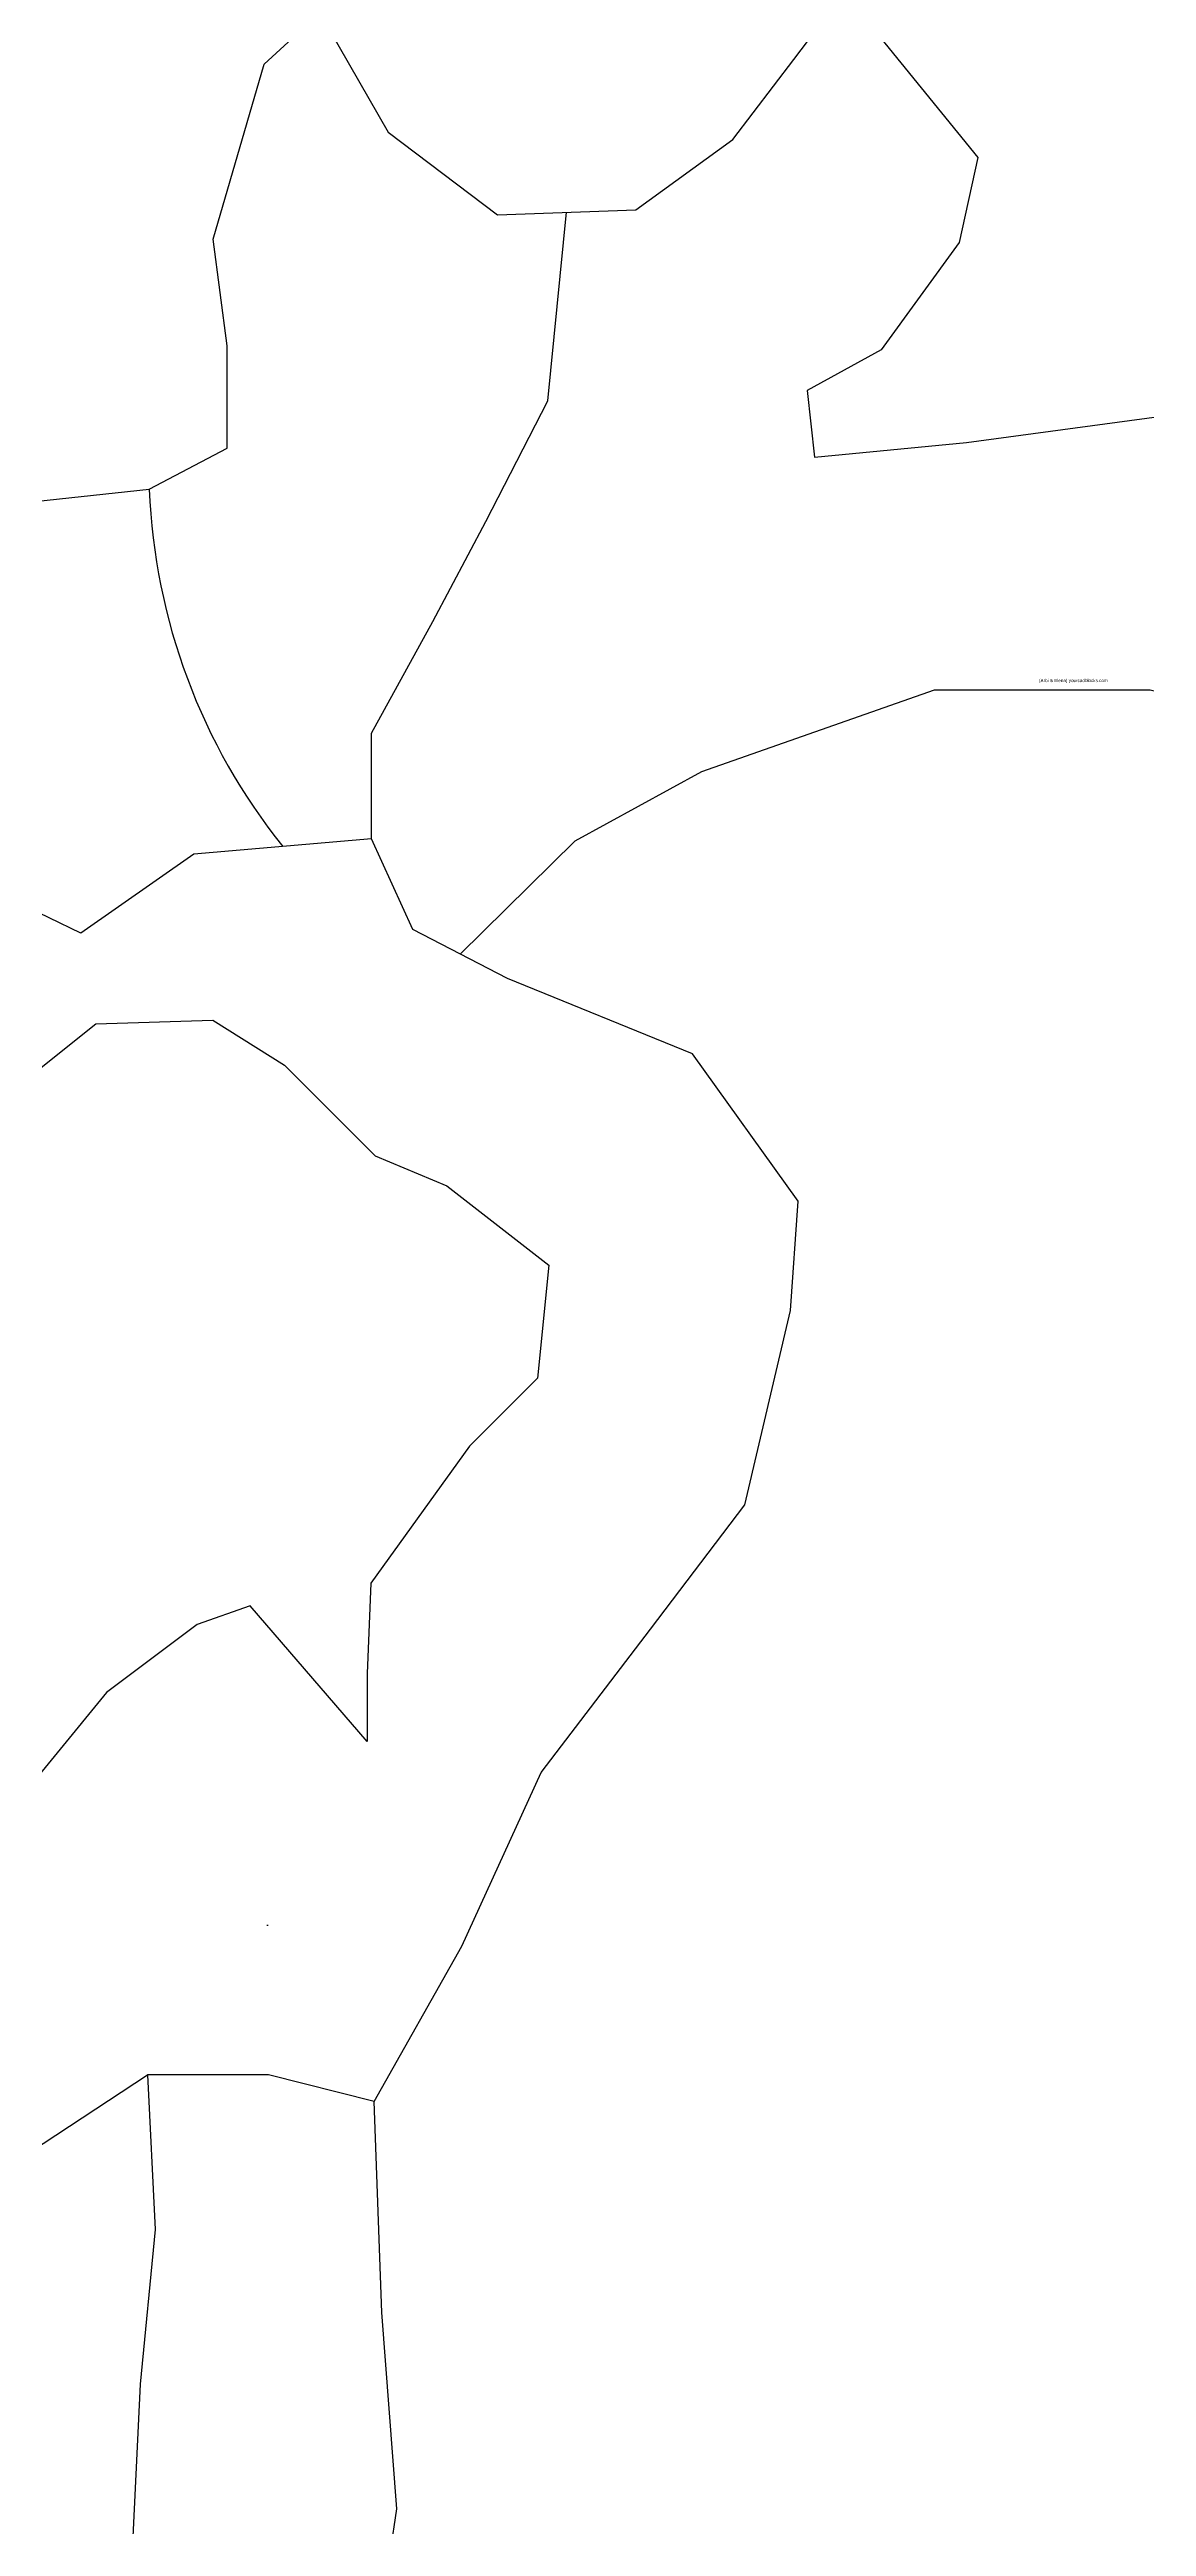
# Model space of a CAD drawing. Header units: millimetres. Extents: x 603733 to 1211550, y 1310999 to 2622648.
# Drawn here: x 605899.729 to 605900.121, y 1311235.799 to 1311236.683 of the extents above; entities that cross this region are included whole.
import ezdxf

# ---------------------------------------------------------------- set-up
doc = ezdxf.new("R2010")
doc.units = ezdxf.units.MM
doc.layers.add('elenarbi-free_blocks', color=7, linetype='Continuous')
doc.styles.get("Standard").update_dxf_attribs({"font": 'arial.ttf'})

# ---------------------------------------------------------------- blocks, each defined once
blk = doc.blocks.new('A$C20C8591F')
at = {"layer": 'elenarbi-free_blocks', "color": 50}
blk.add_lwpolyline([(13.2741, 6.4453), (13.6469, 6.4852), (13.8599, 6.5982), (13.8599, 6.8785), (13.8217, 7.1711), (13.9615, 7.6499), (14.1146, 7.7896), (14.301, 7.4637), (14.6006, 7.2376), (14.98, 7.2509), (15.2463, 7.4438), (15.4127, 7.6632), (15.5514, 7.8461)], dxfattribs=at)
at = {"layer": 'elenarbi-free_blocks', "color": 84}
for points in [[(15.5514, 7.8461), (15.9168, 7.3949), (15.866, 7.1616), (15.6527, 6.8674), (15.4496, 6.7558), (15.4699, 6.5731), (15.8863, 6.6137), (16.4144, 6.6847)], [(9.9142, 0.6396), (10.3694, 1.2288), (10.5143, 1.3012), (10.7005, 0.9704), (10.9696, 0.9497), (11.5004, 1.3127), (12.0901, 1.6125), (12.711, 2.0569), (13.0007, 2.3257), (13.0627, 2.0673), (13.249, 1.8812), (13.6422, 2.1396), (13.6629, 1.7158), (13.6215, 1.292), (13.5594, 0)], [(14.2733, 0.5995), (14.3251, 0.9509), (14.2837, 1.4884), (14.263, 2.0673), (13.9733, 2.1396), (13.6422, 2.1396)], [(14.263, 2.0673), (14.503, 2.4928), (14.7203, 2.9683), (15.0204, 3.3611), (15.2791, 3.7022), (15.4042, 4.2349), (15.4248, 4.5346), (15.1351, 4.9377), (14.6281, 5.1444), (14.3695, 5.2788), (14.2556, 5.5269), (13.7693, 5.4855), (13.4589, 5.2685), (13.1985, 5.3944)]]:
    blk.add_lwpolyline(points, dxfattribs=at)
at = {"layer": 'elenarbi-free_blocks', "color": 90}
for points in [[(14.2556, 5.5269), (14.2556, 5.8168), (14.424, 6.1232), (14.5693, 6.3973), (14.7388, 6.7279), (14.7903, 7.2443)], [(19.4579, 4.7299), (19.3221, 4.0885), (19.1208, 3.854), (18.7294, 3.5747), (18.5728, 3.7087), (18.1032, 4.7141), (17.7453, 5.0939), (17.3875, 5.5296), (16.7366, 5.8452), (16.3899, 5.9346), (15.7973, 5.9346), (15.1599, 5.7112), (14.8132, 5.5213), (14.4988, 5.2116)], [(13.0319, 4.6471), (13.5003, 5.0204), (13.8211, 5.0307), (14.0177, 4.9067), (14.266, 4.6586), (14.4626, 4.576), (14.742, 4.3589), (14.7109, 4.0488), (14.5247, 3.8627), (14.2542, 3.4876), (14.2439, 3.2395), (14.2439, 3.0535), (13.9231, 3.4256), (13.7783, 3.3739), (13.53, 3.1878), (13.2506, 2.8467)]]:
    blk.add_lwpolyline(points, dxfattribs=at)
at = {"layer": 'elenarbi-free_blocks', "color": 84}
blk.add_arc((15.3148, 6.5503), 1.6691, 182.23572, 218.7207, dxfattribs=at)
at = {"layer": 'elenarbi-free_blocks', "insert": (16.0848, 5.9657), "char_height": 0.008963, "width": 0.194364, "attachment_point": 1}
blk.add_mtext('{\\fArial|b0|i0|c0|p34;(Arbi & Elena) yourcadblocks.com}', dxfattribs=at)

msp = doc.modelspace()

# ---------------------------------------------------------------- hatches: boundary and pattern name
h = msp.add_hatch()
h.set_pattern_fill('AR-SAND', color=83, scale=0.434241, style=0)
h.set_pattern_definition([(37.5, (323163.0799, 768829.3631), (-0.0273542743, 0.836705131), [0, -0.6600457289, 0, -0.7382090389, 0, -0.7056409931]), (7.5, (323163.0799, 768829.3631), (0.768508918, 1.225490432), [0, -0.3560773011, 0, -0.5949096372, 0, -0.22797632084]), (327.5, (323162.54575, 768829.3631), (1.35228686516, 0.0024573909), [0, -0.21712030556, 0, -0.7816331, 0, -1.0204654361]), (317.5, (323162.5458, 768829.3631), (1.3053822539, 0.3811223737), [0, -0.1085601528, 0, -0.5124039211, 0, -0.586224825])])
h.paths.add_polyline_path([(605905.1006, 1311236.09345), (605894.74793, 1311236.09345), (605894.74793, 1311234.86229), (605905.1006, 1311234.86229)])

# ---------------------------------------------------------------- block references
at = {"xscale": 0.1302721832587849, "yscale": 0.1302721832587849, "zscale": 0.1302721832587849}
msp.add_blockref('A$C20C8591F', (605897.98707, 1311235.68118), dxfattribs=at)

doc.saveas('drawing.dxf')
